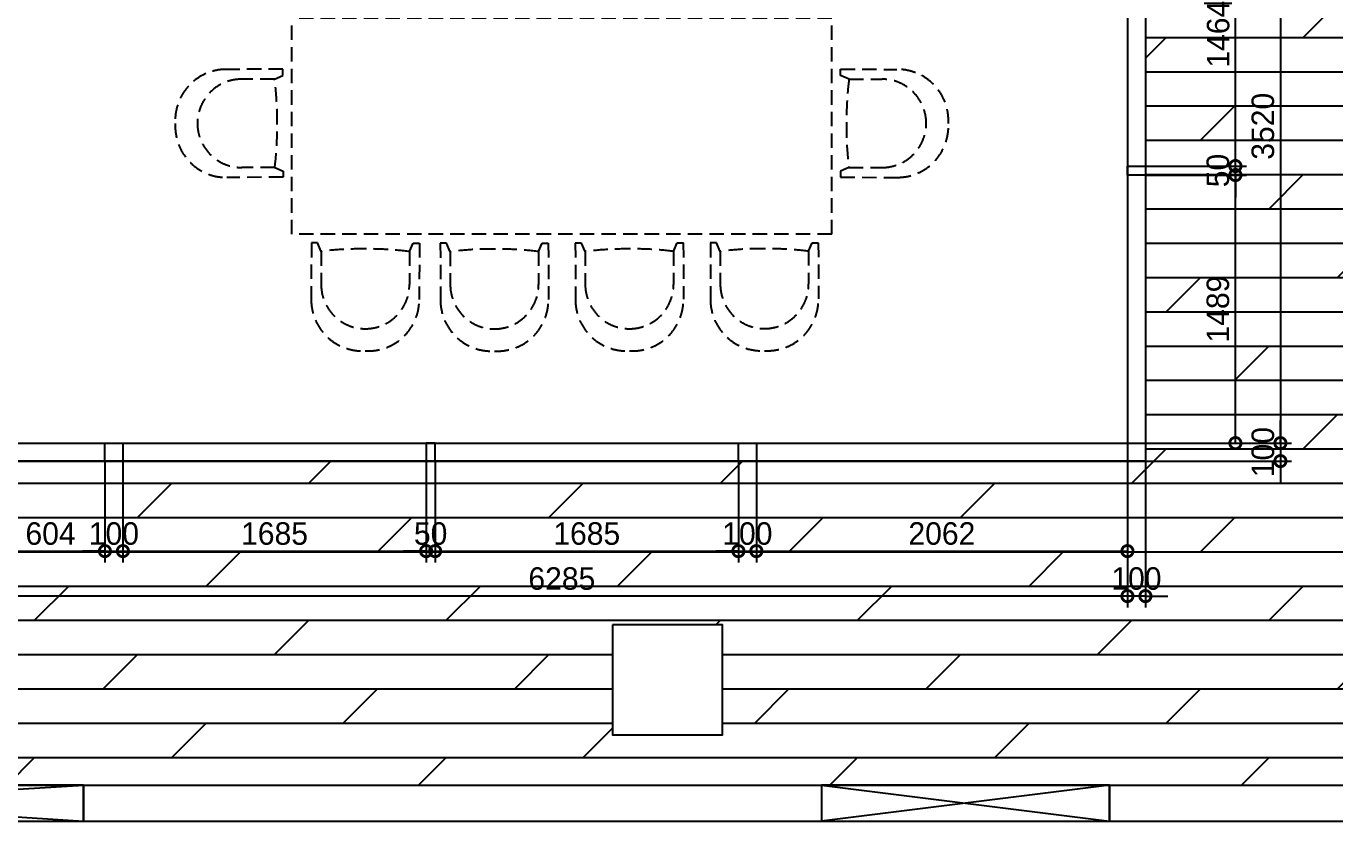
# Model space of a CAD drawing. Header units: millimetres. Extents: x 208943 to 287447, y 51026 to 80481.
# Drawn here: x 229125 to 236395, y 56502 to 61023 of the extents above; entities that cross this region are included whole.
import ezdxf

# ---------------------------------------------------------------- set-up
doc = ezdxf.new("R2010")
doc.units = ezdxf.units.MM
doc.header["$LTSCALE"] = 100
doc.header["$PDMODE"] = 3
doc.linetypes.add('DH-HID2', pattern=[1.2, 0.8, -0.4])
doc.layers.get('DEFPOINTS').update_dxf_attribs({"color": 248})
for name, color, linetype in [('07-DIM WAL', 5, 'Continuous'), ('2CONTINUOUS', 2, 'Continuous'), ('C-WIN', 4, 'Continuous'), ('E-HAT', 251, 'Continuous'), ('FU-FURM', 251, 'DH-HID2')]:
    doc.layers.add(name, color=color, linetype=linetype)
doc.styles.add('HY울릉도L', font='Expo M.ttf')
doc.styles.add('YOURNAME', font='HY울릉도M.TTF')
doc.dimstyles.new('50', dxfattribs={"dimscale": 50, "dimtxt": 2.5, "dimasz": 2.5, "dimexe": 1.25, "dimexo": 2, "dimtad": 1, "dimdec": 0, "dimtxsty": 'HY울릉도L', "dimblk": 'DOTSMALL', "dimcen": 2.5, "dimclrd": 1, "dimclre": 1, "dimclrt": 7, "dimadec": 0, "dimazin": 0, "dimtfac": 1, "dimtdec": 0, "dimtix": 1, "dimtmove": 0, "dimatfit": 3, "dimldrblk": 'DOTSMALL', "dimfxl": 0, "dimarcsym": 0})
doc.dimstyles.new('YOURNAME-100', dxfattribs={"dimscale": 100, "dimtxt": 1.8, "dimasz": 0.9, "dimexe": 1, "dimexo": 3, "dimgap": 0.7, "dimtad": 1, "dimdec": 0, "dimzin": 0, "dimdsep": 46, "dimtxsty": 'YOURNAME', "dimblk": 'ARCHTICK', "dimcen": 0, "dimclrd": 1, "dimclre": 1, "dimclrt": 7, "dimadec": 0, "dimazin": 0, "dimtfac": 1, "dimtdec": 0, "dimtix": 1, "dimtmove": 2, "dimatfit": 3, "dimldrblk": 'ARCHTICK', "dimfxl": 0, "dimtolj": 1, "dimtzin": 0, "dimarcsym": 0})

# ---------------------------------------------------------------- blocks, each defined once
blk = doc.blocks.new('wjscpvudaus')
for p, q in [((226242.9, 56606.3), (229442.9, 56806.3)), ((226242.9, 56806.3), (229442.9, 56606.3)), ((235142.9, 56806.3), (233542.9, 56606.3)), ((233542.9, 56806.3), (235142.9, 56606.3))]:
    blk.add_line(p, q)
for points in [[(229442.9, 56806.3), (226242.9, 56806.3), (226242.9, 56606.3), (229442.9, 56606.3)], [(233542.9, 56606.3), (235142.9, 56606.3), (235142.9, 56806.3), (233542.9, 56806.3)]]:
    blk.add_lwpolyline(points, close=True)
at = {"layer": '2CONTINUOUS'}
for p, q in [((229442.9, 56806.3), (233542.9, 56806.3)), ((229442.9, 56806.3), (229442.9, 56606.3)), ((233542.9, 56806.3), (233542.9, 56606.3)), ((235142.9, 56806.3), (237942.9, 56806.3)), ((235142.9, 56806.3), (235142.9, 56606.3)), ((229442.9, 56606.3), (233542.9, 56606.3)), ((235142.9, 56606.3), (238342.9, 56606.3))]:
    blk.add_line(p, q, dxfattribs=at)
blk.add_lwpolyline([(232382.9, 57696.3), (232382.9, 57086.3), (232992.9, 57086.3), (232992.9, 57696.3)], close=True, dxfattribs=at)
blk = doc.blocks.new('_DOTSMALL')
at = {"color": 0, "linetype": 'ByBlock', "const_width": 0.5}
blk.add_lwpolyline([(-0.0625, 0, 1), (0.0625, 0, 1)], format="xyb", close=True, dxfattribs=at)
blk = doc.blocks.new('*D218')
at = {"layer": '07-DIM WAL', "color": 1, "lineweight": -2}
for p, q in [((235342.9, 62226.3), (236155.4, 62226.3)), ((236092.9, 62226.3), (236092.9, 58706.3)), ((235342.9, 58706.3), (236155.4, 58706.3))]:
    blk.add_line(p, q, dxfattribs=at)
at = {"layer": 'DEFPOINTS', "color": 0}
for p in [(235242.9, 62226.3), (235242.9, 58706.3), (236092.9, 58706.3)]:
    blk.add_point(p, dxfattribs=at)
at = {"layer": '07-DIM WAL', "color": 1, "lineweight": -2, "xscale": 125, "yscale": 125, "zscale": 125}
for p, rotation in [((236092.9, 62226.3), 90), ((236092.9, 58706.3), 270)]:
    blk.add_blockref('_DOTSMALL', p, dxfattribs=dict(at, rotation=rotation))
at = {"layer": '07-DIM WAL', "color": 7, "insert": (235995.9, 60466.3), "char_height": 125, "attachment_point": 5, "rotation": 90, "style": 'HY울릉도L'}
blk.add_mtext('3520', dxfattribs=at)
blk = doc.blocks.new('*D219')
at = {"layer": '07-DIM WAL', "color": 1, "lineweight": -2}
for p, q in [((236092.9, 58706.3), (236092.9, 58831.3)), ((235342.9, 58706.3), (236155.4, 58706.3)), ((236092.9, 58706.3), (236092.9, 58606.3)), ((235342.9, 58606.3), (236155.4, 58606.3)), ((236092.9, 58606.3), (236092.9, 58481.3))]:
    blk.add_line(p, q, dxfattribs=at)
at = {"layer": 'DEFPOINTS', "color": 0}
for p in [(235242.9, 58706.3), (235242.9, 58606.3), (236092.9, 58606.3)]:
    blk.add_point(p, dxfattribs=at)
at = {"layer": '07-DIM WAL', "color": 1, "lineweight": -2, "xscale": 125, "yscale": 125, "zscale": 125}
for p, rotation in [((236092.9, 58706.3), 270), ((236092.9, 58606.3), 90)]:
    blk.add_blockref('_DOTSMALL', p, dxfattribs=dict(at, rotation=rotation))
at = {"layer": '07-DIM WAL', "color": 7, "insert": (235996, 58656.3), "char_height": 125, "attachment_point": 5, "rotation": 90, "style": 'HY울릉도L'}
blk.add_mtext('100', dxfattribs=at)
blk = doc.blocks.new('*D220')
at = {"layer": '07-DIM WAL', "color": 1, "lineweight": -2}
for p, q in [((235342.9, 60195.5), (235905.4, 60195.5)), ((235842.9, 58706.3), (235842.9, 60195.5)), ((235342.9, 58706.3), (235905.4, 58706.3))]:
    blk.add_line(p, q, dxfattribs=at)
at = {"layer": 'DEFPOINTS', "color": 0}
for p in [(235242.9, 60195.5), (235842.9, 60195.5), (235242.9, 58706.3)]:
    blk.add_point(p, dxfattribs=at)
at = {"layer": '07-DIM WAL', "color": 1, "lineweight": -2, "xscale": 125, "yscale": 125, "zscale": 125}
for p, rotation in [((235842.9, 60195.5), 90), ((235842.9, 58706.3), 270)]:
    blk.add_blockref('_DOTSMALL', p, dxfattribs=dict(at, rotation=rotation))
at = {"layer": '07-DIM WAL', "color": 7, "insert": (235746, 59450.9), "char_height": 125, "attachment_point": 5, "rotation": 90, "style": 'HY울릉도L'}
blk.add_mtext('1489', dxfattribs=at)
blk = doc.blocks.new('*D221')
at = {"layer": '07-DIM WAL', "color": 1, "lineweight": -2}
for p, q in [((235842.9, 60245.5), (235842.9, 60370.5)), ((235342.9, 60245.5), (235905.4, 60245.5)), ((235842.9, 60195.5), (235842.9, 60245.5)), ((235342.9, 60195.5), (235905.4, 60195.5)), ((235842.9, 60195.5), (235842.9, 60070.5))]:
    blk.add_line(p, q, dxfattribs=at)
at = {"layer": 'DEFPOINTS', "color": 0}
for p in [(235242.9, 60245.5), (235842.9, 60245.5), (235242.9, 60195.5)]:
    blk.add_point(p, dxfattribs=at)
at = {"layer": '07-DIM WAL', "color": 1, "lineweight": -2, "xscale": 125, "yscale": 125, "zscale": 125}
for p, rotation in [((235842.9, 60245.5), 270), ((235842.9, 60195.5), 90)]:
    blk.add_blockref('_DOTSMALL', p, dxfattribs=dict(at, rotation=rotation))
at = {"layer": '07-DIM WAL', "color": 7, "insert": (235746, 60220.5), "char_height": 125, "attachment_point": 5, "rotation": 90, "style": 'HY울릉도L'}
blk.add_mtext('50', dxfattribs=at)
blk = doc.blocks.new('*D222')
at = {"layer": '07-DIM WAL', "color": 1, "lineweight": -2}
for p, q in [((235342.9, 61709.8), (235905.4, 61709.8)), ((235842.9, 60245.5), (235842.9, 61709.8)), ((235342.9, 60245.5), (235905.4, 60245.5))]:
    blk.add_line(p, q, dxfattribs=at)
at = {"layer": 'DEFPOINTS', "color": 0}
for p in [(235242.9, 61709.8), (235842.9, 61709.8), (235242.9, 60245.5)]:
    blk.add_point(p, dxfattribs=at)
at = {"layer": '07-DIM WAL', "color": 1, "lineweight": -2, "xscale": 125, "yscale": 125, "zscale": 125}
for p, rotation in [((235842.9, 61709.8), 90), ((235842.9, 60245.5), 270)]:
    blk.add_blockref('_DOTSMALL', p, dxfattribs=dict(at, rotation=rotation))
at = {"layer": '07-DIM WAL', "color": 7, "insert": (235747.6, 60977.7), "char_height": 125, "attachment_point": 5, "rotation": 90, "style": 'HY울릉도L'}
blk.add_mtext('1464', dxfattribs=at)
blk = doc.blocks.new('*D225')
at = {"layer": '07-DIM WAL', "color": 1, "lineweight": -2}
for p, q in [((235242.9, 58606.3), (235242.9, 57793.8)), ((235342.9, 58606.3), (235342.9, 57793.8)), ((235242.9, 57856.3), (235117.9, 57856.3)), ((235342.9, 57856.3), (235242.9, 57856.3)), ((235342.9, 57856.3), (235467.9, 57856.3))]:
    blk.add_line(p, q, dxfattribs=at)
at = {"layer": 'DEFPOINTS', "color": 0}
for p in [(235242.9, 58706.3), (235342.9, 58706.3), (235242.9, 57856.3)]:
    blk.add_point(p, dxfattribs=at)
at = {"layer": '07-DIM WAL', "color": 1, "lineweight": -2, "xscale": 125, "yscale": 125, "zscale": 125}
blk.add_blockref('_DOTSMALL', (235242.9, 57856.3), dxfattribs=at)
at = {"layer": '07-DIM WAL', "color": 1, "lineweight": -2, "xscale": 125, "yscale": 125, "zscale": 125, "rotation": 180}
blk.add_blockref('_DOTSMALL', (235342.9, 57856.3), dxfattribs=at)
at = {"layer": '07-DIM WAL', "color": 7, "insert": (235292.9, 57953.1), "char_height": 125, "attachment_point": 5, "style": 'HY울릉도L'}
blk.add_mtext('100', dxfattribs=at)
blk = doc.blocks.new('*D226')
at = {"layer": '07-DIM WAL', "color": 1, "lineweight": -2}
for p, q in [((228958.3, 58606.3), (228958.3, 57793.8)), ((235242.9, 58606.3), (235242.9, 57793.8)), ((235242.9, 57856.3), (228958.3, 57856.3))]:
    blk.add_line(p, q, dxfattribs=at)
at = {"layer": 'DEFPOINTS', "color": 0}
for p in [(228958.3, 58706.3), (235242.9, 58706.3), (228958.3, 57856.3)]:
    blk.add_point(p, dxfattribs=at)
at = {"layer": '07-DIM WAL', "color": 1, "lineweight": -2, "xscale": 125, "yscale": 125, "zscale": 125, "rotation": 180}
blk.add_blockref('_DOTSMALL', (228958.3, 57856.3), dxfattribs=at)
at = {"layer": '07-DIM WAL', "color": 1, "lineweight": -2, "xscale": 125, "yscale": 125, "zscale": 125}
blk.add_blockref('_DOTSMALL', (235242.9, 57856.3), dxfattribs=at)
at = {"layer": '07-DIM WAL', "color": 7, "insert": (232100.6, 57953.1), "char_height": 125, "attachment_point": 5, "style": 'HY울릉도L'}
blk.add_mtext('6285', dxfattribs=at)
blk = doc.blocks.new('*D240')
at = {"layer": '07-DIM WAL', "color": 1, "lineweight": -2}
for p, q in [((228958.3, 58606.3), (228958.3, 58043.8)), ((229562.1, 58606.3), (229562.1, 58043.8)), ((228958.3, 58106.3), (229562.1, 58106.3))]:
    blk.add_line(p, q, dxfattribs=at)
at = {"layer": 'DEFPOINTS', "color": 0}
for p in [(228958.3, 58706.3), (229562.1, 58706.3), (229562.1, 58106.3)]:
    blk.add_point(p, dxfattribs=at)
at = {"layer": '07-DIM WAL', "color": 1, "lineweight": -2, "xscale": 125, "yscale": 125, "zscale": 125, "rotation": 180}
blk.add_blockref('_DOTSMALL', (228958.3, 58106.3), dxfattribs=at)
at = {"layer": '07-DIM WAL', "color": 1, "lineweight": -2, "xscale": 125, "yscale": 125, "zscale": 125}
blk.add_blockref('_DOTSMALL', (229562.1, 58106.3), dxfattribs=at)
at = {"layer": '07-DIM WAL', "color": 7, "insert": (229260.2, 58203.1), "char_height": 125, "attachment_point": 5, "style": 'HY울릉도L'}
blk.add_mtext('604', dxfattribs=at)
blk = doc.blocks.new('*D241')
at = {"layer": '07-DIM WAL', "color": 1, "lineweight": -2}
for p, q in [((229562.1, 58606.3), (229562.1, 58043.8)), ((229662.1, 58606.3), (229662.1, 58043.8)), ((229562.1, 58106.3), (229437.1, 58106.3)), ((229562.1, 58106.3), (229662.1, 58106.3)), ((229662.1, 58106.3), (229787.1, 58106.3))]:
    blk.add_line(p, q, dxfattribs=at)
at = {"layer": 'DEFPOINTS', "color": 0}
for p in [(229562.1, 58706.3), (229662.1, 58706.3), (229662.1, 58106.3)]:
    blk.add_point(p, dxfattribs=at)
at = {"layer": '07-DIM WAL', "color": 1, "lineweight": -2, "xscale": 125, "yscale": 125, "zscale": 125}
blk.add_blockref('_DOTSMALL', (229562.1, 58106.3), dxfattribs=at)
at = {"layer": '07-DIM WAL', "color": 1, "lineweight": -2, "xscale": 125, "yscale": 125, "zscale": 125, "rotation": 180}
blk.add_blockref('_DOTSMALL', (229662.1, 58106.3), dxfattribs=at)
at = {"layer": '07-DIM WAL', "color": 7, "insert": (229612.1, 58203.1), "char_height": 125, "attachment_point": 5, "style": 'HY울릉도L'}
blk.add_mtext('100', dxfattribs=at)
blk = doc.blocks.new('*D243')
at = {"layer": '07-DIM WAL', "color": 1, "lineweight": -2}
for p, q in [((233081.4, 58606.3), (233081.4, 58043.8)), ((233181.4, 58606.3), (233181.4, 58043.8)), ((233081.4, 58106.3), (232956.4, 58106.3)), ((233081.4, 58106.3), (233181.4, 58106.3)), ((233181.4, 58106.3), (233306.4, 58106.3))]:
    blk.add_line(p, q, dxfattribs=at)
at = {"layer": 'DEFPOINTS', "color": 0}
for p in [(233081.4, 58706.3), (233181.4, 58706.3), (233181.4, 58106.3)]:
    blk.add_point(p, dxfattribs=at)
at = {"layer": '07-DIM WAL', "color": 1, "lineweight": -2, "xscale": 125, "yscale": 125, "zscale": 125}
blk.add_blockref('_DOTSMALL', (233081.4, 58106.3), dxfattribs=at)
at = {"layer": '07-DIM WAL', "color": 1, "lineweight": -2, "xscale": 125, "yscale": 125, "zscale": 125, "rotation": 180}
blk.add_blockref('_DOTSMALL', (233181.4, 58106.3), dxfattribs=at)
at = {"layer": '07-DIM WAL', "color": 7, "insert": (233131.4, 58203.1), "char_height": 125, "attachment_point": 5, "style": 'HY울릉도L'}
blk.add_mtext('100', dxfattribs=at)
blk = doc.blocks.new('*D244')
at = {"layer": '07-DIM WAL', "color": 1, "lineweight": -2}
for p, q in [((233181.4, 58606.3), (233181.4, 58043.8)), ((235242.9, 58606.3), (235242.9, 58043.8)), ((233181.4, 58106.3), (235242.9, 58106.3))]:
    blk.add_line(p, q, dxfattribs=at)
at = {"layer": 'DEFPOINTS', "color": 0}
for p in [(233181.4, 58706.3), (235242.9, 58706.3), (235242.9, 58106.3)]:
    blk.add_point(p, dxfattribs=at)
at = {"layer": '07-DIM WAL', "color": 1, "lineweight": -2, "xscale": 125, "yscale": 125, "zscale": 125, "rotation": 180}
blk.add_blockref('_DOTSMALL', (233181.4, 58106.3), dxfattribs=at)
at = {"layer": '07-DIM WAL', "color": 1, "lineweight": -2, "xscale": 125, "yscale": 125, "zscale": 125}
blk.add_blockref('_DOTSMALL', (235242.9, 58106.3), dxfattribs=at)
at = {"layer": '07-DIM WAL', "color": 7, "insert": (234212.1, 58203.3), "char_height": 125, "attachment_point": 5, "style": 'HY울릉도L'}
blk.add_mtext('2062', dxfattribs=at)
blk = doc.blocks.new('*D289')
at = {"layer": '07-DIM WAL', "color": 1, "lineweight": -2}
for p, q in [((229662.1, 58606.3), (229662.1, 58043.8)), ((231346.8, 58606.3), (231346.8, 58043.8)), ((229662.1, 58106.3), (231346.8, 58106.3))]:
    blk.add_line(p, q, dxfattribs=at)
at = {"layer": 'DEFPOINTS', "color": 0}
for p in [(229662.1, 58706.3), (231346.8, 58706.3), (231346.8, 58106.3)]:
    blk.add_point(p, dxfattribs=at)
at = {"layer": '07-DIM WAL', "color": 1, "lineweight": -2, "xscale": 125, "yscale": 125, "zscale": 125, "rotation": 180}
blk.add_blockref('_DOTSMALL', (229662.1, 58106.3), dxfattribs=at)
at = {"layer": '07-DIM WAL', "color": 1, "lineweight": -2, "xscale": 125, "yscale": 125, "zscale": 125}
blk.add_blockref('_DOTSMALL', (231346.8, 58106.3), dxfattribs=at)
at = {"layer": '07-DIM WAL', "color": 7, "insert": (230504.5, 58203.1), "char_height": 125, "attachment_point": 5, "style": 'HY울릉도L'}
blk.add_mtext('1685', dxfattribs=at)
blk = doc.blocks.new('*D290')
at = {"layer": '07-DIM WAL', "color": 1, "lineweight": -2}
for p, q in [((231346.8, 58606.3), (231346.8, 58043.8)), ((231396.8, 58606.3), (231396.8, 58043.8)), ((231346.8, 58106.3), (231221.8, 58106.3)), ((231346.8, 58106.3), (231396.8, 58106.3)), ((231396.8, 58106.3), (231521.8, 58106.3))]:
    blk.add_line(p, q, dxfattribs=at)
at = {"layer": 'DEFPOINTS', "color": 0}
for p in [(231346.8, 58706.3), (231396.8, 58706.3), (231396.8, 58106.3)]:
    blk.add_point(p, dxfattribs=at)
at = {"layer": '07-DIM WAL', "color": 1, "lineweight": -2, "xscale": 125, "yscale": 125, "zscale": 125}
blk.add_blockref('_DOTSMALL', (231346.8, 58106.3), dxfattribs=at)
at = {"layer": '07-DIM WAL', "color": 1, "lineweight": -2, "xscale": 125, "yscale": 125, "zscale": 125, "rotation": 180}
blk.add_blockref('_DOTSMALL', (231396.8, 58106.3), dxfattribs=at)
at = {"layer": '07-DIM WAL', "color": 7, "insert": (231371.8, 58203.1), "char_height": 125, "attachment_point": 5, "style": 'HY울릉도L'}
blk.add_mtext('50', dxfattribs=at)
blk = doc.blocks.new('*D291')
at = {"layer": '07-DIM WAL', "color": 1, "lineweight": -2}
for p, q in [((231396.8, 58606.3), (231396.8, 58043.8)), ((233081.4, 58606.3), (233081.4, 58043.8)), ((231396.8, 58106.3), (233081.4, 58106.3))]:
    blk.add_line(p, q, dxfattribs=at)
at = {"layer": 'DEFPOINTS', "color": 0}
for p in [(231396.8, 58706.3), (233081.4, 58706.3), (233081.4, 58106.3)]:
    blk.add_point(p, dxfattribs=at)
at = {"layer": '07-DIM WAL', "color": 1, "lineweight": -2, "xscale": 125, "yscale": 125, "zscale": 125, "rotation": 180}
blk.add_blockref('_DOTSMALL', (231396.8, 58106.3), dxfattribs=at)
at = {"layer": '07-DIM WAL', "color": 1, "lineweight": -2, "xscale": 125, "yscale": 125, "zscale": 125}
blk.add_blockref('_DOTSMALL', (233081.4, 58106.3), dxfattribs=at)
at = {"layer": '07-DIM WAL', "color": 7, "insert": (232239.1, 58203.1), "char_height": 125, "attachment_point": 5, "style": 'HY울릉도L'}
blk.add_mtext('1685', dxfattribs=at)
blk = doc.blocks.new('F-513')
at = {"layer": 'FU-FURM'}
for p, q in [((108.6, 648.1), (107.8, 960.4)), ((708.6, 649.1), (708, 961.4)), ((825, 650), (825.5, 962.3)), ((1425, 649), (1425.8, 961.3)), ((1575, 649.1), (1575.6, 961.4)), ((2175, 648.1), (2175.8, 960.4)), ((2325.1, 648.2), (2325.6, 960.4)), ((2925.1, 647.2), (2925.9, 959.4)), ((163.2, 695), (162.8, 878.6)), ((653.8, 695.9), (653.5, 879.5)), ((879.7, 696.8), (880.1, 880.4)), ((1370.4, 695.9), (1370.7, 879.5)), ((1629.8, 695.9), (1630.1, 879.5)), ((2120.4, 695), (2120.8, 878.6)), ((2379.9, 694.9), (2380.2, 878.5)), ((2870.5, 694.1), (2870.8, 877.7)), ((163.2, 695), (142.3, 648.1)), ((653.8, 695.8), (674.9, 649.1)), ((879.8, 696.7), (858.7, 650)), ((1370.4, 695.9), (1391.3, 649.1)), ((1629.9, 695.8), (1608.7, 649.1)), ((2120.4, 695), (2141.3, 648.1)), ((2379.9, 694.8), (2358.8, 648.1)), ((2870.5, 694.1), (2891.4, 647.2)), ((3000, 600), (0, 600)), ((0, -600), (0, 600)), ((142.3, 648.1), (108.5, 648.1)), ((674.9, 649.1), (708.6, 649.1)), ((858.7, 650), (824.9, 650)), ((1391.3, 649.1), (1425, 649.1)), ((1608.7, 649.1), (1575, 649.1)), ((2141.3, 648.1), (2175.1, 648.1)), ((2358.8, 648.1), (2325, 648.1)), ((2891.4, 647.2), (2925.1, 647.2)), ((3000, -600), (3000, 600)), ((-49.1, 316.8), (-361.4, 316.3)), ((-49.1, 283.1), (-49.1, 316.9)), ((3049.1, 283.1), (3049.1, 316.9)), ((3049.1, 316.8), (3361.4, 316.3)), ((-95.9, 262.1), (-279.5, 261.7)), ((-95.8, 262), (-49.1, 283.1)), ((3095.8, 262), (3049.1, 283.1)), ((3095.9, 262.1), (3279.5, 261.7)), ((-48.1, -283.2), (-360.4, -284)), ((-95, -228.6), (-278.6, -228.9)), ((-95, -228.6), (-48.1, -249.5)), ((-48.1, -249.5), (-48.1, -283.2)), ((3095, -228.6), (3048.1, -249.5)), ((3048.1, -249.5), (3048.1, -283.2)), ((3048.1, -283.2), (3360.4, -284)), ((3095, -228.6), (3278.6, -228.9)), ((3000, -600), (0, -600)), ((108.6, -648.1), (107.8, -960.4)), ((142.3, -648.1), (108.5, -648.1)), ((163.2, -695), (142.3, -648.1)), ((653.8, -695.8), (674.9, -649.1)), ((674.9, -649.1), (708.6, -649.1)), ((708.6, -649.1), (708, -961.4)), ((858.7, -650), (824.9, -650)), ((825, -650), (825.5, -962.3)), ((879.8, -696.7), (858.7, -650)), ((1370.4, -695.9), (1391.3, -649.1)), ((1391.3, -649.1), (1425, -649.1)), ((1425, -649), (1425.8, -961.3)), ((1608.7, -649.1), (1575, -649.1)), ((1575, -649.1), (1575.6, -961.4)), ((1629.9, -695.8), (1608.7, -649.1)), ((2120.4, -695), (2141.3, -648.1)), ((2141.3, -648.1), (2175.1, -648.1)), ((2175, -648.1), (2175.8, -960.4)), ((2358.8, -648.1), (2325, -648.1)), ((2325.1, -648.2), (2325.6, -960.4)), ((2379.9, -694.8), (2358.8, -648.1)), ((2870.5, -694.1), (2891.4, -647.2)), ((2891.4, -647.2), (2925.1, -647.2)), ((2925.1, -647.2), (2925.9, -959.4)), ((163.2, -695), (162.8, -878.6)), ((653.8, -695.9), (653.5, -879.5)), ((879.7, -696.8), (880.1, -880.4)), ((1370.4, -695.9), (1370.7, -879.5)), ((1629.8, -695.9), (1630.1, -879.5)), ((2120.4, -695), (2120.8, -878.6)), ((2379.9, -694.9), (2380.2, -878.5)), ((2870.5, -694.1), (2870.8, -877.7))]:
    blk.add_line(p, q, dxfattribs=at)
for centre, radius, start, end in [((391.7, 963.9), 284, 86.79404, 180.71913), ((424.1, 964), 284, 359.47113, 93.31572), ((1109.5, 964.9), 284, 86.68428, 180.52887), ((1141.8, 964.9), 284, 359.28087, 93.20596), ((1859.5, 964), 284, 86.68428, 180.52887), ((1891.9, 963.9), 284, 359.28087, 93.20596), ((2609.6, 963), 284, 86.68428, 180.52887), ((2641.9, 963), 284, 359.28087, 93.20596), ((408.6, 879), 245.8, 89.85113, 180.09513), ((407.7, 879), 245.8, 0.09513, 90.33913), ((1125.9, 880), 245.8, 89.66087, 179.90487), ((1125, 880), 245.8, 359.90487, 90.14887), ((1875.9, 879), 245.8, 89.66087, 179.90487), ((1875, 879), 245.8, 359.90487, 90.14887), ((2626, 878.1), 245.8, 89.66087, 179.90487), ((2625.1, 878.1), 245.8, 359.90487, 90.14887), ((383.1, 2450.3), 1769.1, 262.85733, 270.82123), ((428, 2450.5), 1769.1, 269.36903, 277.33293), ((1105.5, 2451.4), 1769.1, 262.66707, 270.63097), ((1150.4, 2451.3), 1769.1, 269.17877, 277.14267), ((1855.6, 2450.5), 1769.1, 262.66707, 270.63097), ((1900.5, 2450.3), 1769.1, 269.17877, 277.14267), ((2605.7, 2449.5), 1769.1, 262.66707, 270.63097), ((2650.5, 2449.4), 1769.1, 269.17877, 277.14267), ((-364, 32.3), 284, 89.47113, 183.31572), ((3364, 32.3), 284, 356.68428, 90.52887), ((-279, 15.9), 245.8, 90.09513, 180.33913), ((-1850.5, 36.3), 1769.1, 359.36903, 7.33293), ((4850.5, 36.3), 1769.1, 172.66707, 180.63097), ((3279, 15.9), 245.8, 359.66087, 89.90487), ((-363.9, 0), 284, 176.79404, 270.71913), ((-279, 16.9), 245.8, 179.85113, 270.09513), ((-1850.3, -8.6), 1769.1, 352.85733, 0.82123), ((4850.3, -8.6), 1769.1, 179.17877, 187.14267), ((3279, 16.9), 245.8, 269.90487, 0.14887), ((3363.9, 0), 284, 269.28087, 3.20596), ((383.1, -2450.3), 1769.1, 89.17877, 97.14267), ((428, -2450.5), 1769.1, 82.66707, 90.63097), ((1105.5, -2451.4), 1769.1, 89.36903, 97.33293), ((1150.4, -2451.3), 1769.1, 82.85733, 90.82123), ((1855.6, -2450.5), 1769.1, 89.36903, 97.33293), ((1900.5, -2450.3), 1769.1, 82.85733, 90.82123), ((2605.7, -2449.5), 1769.1, 89.36903, 97.33293), ((2650.5, -2449.4), 1769.1, 82.85733, 90.82123), ((408.6, -879), 245.8, 179.90487, 270.14887), ((407.7, -879), 245.8, 269.66087, 359.90487), ((1125.9, -880), 245.8, 180.09513, 270.33913), ((1125, -880), 245.8, 269.85113, 0.09513), ((1875.9, -879), 245.8, 180.09513, 270.33913), ((1875, -879), 245.8, 269.85113, 0.09513), ((2626, -878.1), 245.8, 180.09513, 270.33913), ((2625.1, -878.1), 245.8, 269.85113, 0.09513), ((391.7, -963.9), 284, 179.28087, 273.20596), ((424.1, -964), 284, 266.68428, 0.52887), ((1109.5, -964.9), 284, 179.47113, 273.31572), ((1141.8, -964.9), 284, 266.79404, 0.71913), ((1859.5, -964), 284, 179.47113, 273.31572), ((1891.9, -963.9), 284, 266.79404, 0.71913), ((2609.6, -963), 284, 179.47113, 273.31572), ((2641.9, -963), 284, 266.79404, 0.71913)]:
    blk.add_arc(centre, radius, start, end, dxfattribs=at)
blk = doc.blocks.new('_ArchTick')
at = {"color": 0, "linetype": 'ByBlock', "const_width": 0.15}
blk.add_lwpolyline([(-0.5, -0.5), (0.5, 0.5)], dxfattribs=at)
blk = doc.blocks.new('*D342')
at = {"layer": '07-DIM WAL', "color": 1, "lineweight": -2}
for p, q in [((216842.9, 56506.3), (216842.9, 55707.9)), ((237942.9, 56506.3), (237942.9, 55707.9)), ((237942.9, 55807.9), (216842.9, 55807.9))]:
    blk.add_line(p, q, dxfattribs=at)
at = {"layer": 'DEFPOINTS', "color": 0}
for p in [(216842.9, 56806.3), (237942.9, 56806.3), (216842.9, 55807.9)]:
    blk.add_point(p, dxfattribs=at)
at = {"layer": '07-DIM WAL', "color": 1, "lineweight": -2, "xscale": 90, "yscale": 90, "zscale": 90, "rotation": 180}
blk.add_blockref('_ArchTick', (216842.9, 55807.9), dxfattribs=at)
at = {"layer": '07-DIM WAL', "color": 1, "lineweight": -2, "xscale": 90, "yscale": 90, "zscale": 90}
blk.add_blockref('_ArchTick', (237942.9, 55807.9), dxfattribs=at)
at = {"layer": '07-DIM WAL', "color": 7, "insert": (227392.9, 55971.5), "char_height": 180, "attachment_point": 5, "style": 'YOURNAME'}
blk.add_mtext('\\A1;21100', dxfattribs=at)

msp = doc.modelspace()

# ---------------------------------------------------------------- hatches: boundary and pattern name
at = {"layer": 'E-HAT'}
h = msp.add_hatch(dxfattribs=at)
h.set_pattern_fill('DOLMIT', color=256, scale=30)
h.paths.add_polyline_path([(216842.9, 58606.3), (216842.9, 57696.3), (217452.9, 57696.3), (217452.9, 56806.3), (237942.9, 56806.3), (237942.9, 69406.3), (240292.9, 69406.3), (240292.9, 71356.3), (224192.9, 71356.3), (224192.9, 69406.3), (235342.9, 69406.3), (235342.9, 58606.3)])
h.paths.add_polyline_path([(232992.9, 57696.3), (232382.9, 57696.3), (232382.9, 57086.3), (232992.9, 57086.3)], flags=16)
h.paths.add_polyline_path([(223832.9, 57696.3), (224442.9, 57696.3), (224442.9, 57086.3), (223832.9, 57086.3)], flags=16)

# ---------------------------------------------------------------- linework, layer by layer
msp.add_lwpolyline([(216842.9, 58606.3), (216842.9, 57696.3), (217452.9, 57696.3), (217452.9, 56806.3), (237942.9, 56806.3), (237942.9, 69406.3), (240292.9, 69406.3), (240292.9, 71356.3), (224192.9, 71356.3), (224192.9, 69406.3), (235342.9, 69406.3), (235342.9, 58606.3), (216842.9, 58606.3)])
at = {"layer": 'C-WIN'}
for p, q in [((235242.9, 69406.3), (235242.9, 58606.3)), ((235342.9, 69406.3), (235342.9, 58606.3)), ((216842.9, 58706.3), (235342.9, 58706.3)), ((216842.9, 58606.3), (235342.9, 58606.3))]:
    msp.add_line(p, q, dxfattribs=at)
for points in [[(235242.9, 60245.5), (235342.9, 60245.5), (235342.9, 60195.5), (235242.9, 60195.5)], [(229562.1, 58706.3), (229662.1, 58706.3), (229662.1, 58606.3), (229562.1, 58606.3)], [(231396.8, 58606.3), (231396.8, 58706.3), (231346.8, 58706.3), (231346.8, 58606.3)], [(233081.4, 58706.3), (233181.4, 58706.3), (233181.4, 58606.3), (233081.4, 58606.3)]]:
    msp.add_lwpolyline(points, close=True, dxfattribs=at)

# ---------------------------------------------------------------- block references
at = {"layer": '2CONTINUOUS'}
msp.add_blockref('wjscpvudaus', (0, 0), dxfattribs=at)
at = {"layer": 'FU-FURM'}
msp.add_blockref('F-513', (230600.6, 60466.3), dxfattribs=at)

# ---------------------------------------------------------------- dimensions: what is measured, and where the dimension line sits
at = {"layer": '07-DIM WAL'}
for base, p1, p2, picture, middle in [((236092.9, 58706.3), (235242.9, 62226.3), (235242.9, 58706.3), '*D218', (235995.9, 60466.3)), ((235842.9, 60195.5), (235242.9, 58706.3), (235242.9, 60195.5), '*D220', (235746, 59450.9)), ((236092.9, 58606.3), (235242.9, 58706.3), (235242.9, 58606.3), '*D219', (235996, 58656.3))]:
    dim = msp.add_linear_dim(base=base, p1=p1, p2=p2, angle=90, dimstyle='50', dxfattribs=at)
    dim.commit()
    dim.dimension.update_dxf_attribs({"geometry": picture, "text_midpoint": middle})
for base, p1, p2, picture, middle in [((235842.9, 61709.8), (235242.9, 60245.5), (235242.9, 61709.8), '*D222', (235747.6, 60977.7)), ((235842.9, 60245.5), (235242.9, 60195.5), (235242.9, 60245.5), '*D221', (235746, 60220.5))]:
    dim = msp.add_linear_dim(base=base, p1=p1, p2=p2, angle=90, dimstyle='50', override={"dimtmove": 1}, dxfattribs=at)
    dim.commit()
    dim.dimension.update_dxf_attribs({"geometry": picture, "text_midpoint": middle})
for base, p1, p2, dimstyle, picture, middle in [((228958.3, 57856.3), (235242.9, 58706.3), (228958.3, 58706.3), '50', '*D226', (232100.6, 57953.1)), ((231346.8, 58106.3), (229662.1, 58706.3), (231346.8, 58706.3), '50', '*D289', (230504.5, 58203.1)), ((235242.9, 57856.3), (235342.9, 58706.3), (235242.9, 58706.3), '50', '*D225', (235292.9, 57953.1)), ((216842.9, 55807.9), (237942.9, 56806.3), (216842.9, 56806.3), 'YOURNAME-100', '*D342', (227392.9, 55971.5))]:
    dim = msp.add_linear_dim(base=base, p1=p1, p2=p2, dimstyle=dimstyle, dxfattribs=at)
    dim.commit()
    dim.dimension.update_dxf_attribs({"geometry": picture, "text_midpoint": middle})
for base, p1, p2, picture, middle in [((229562.1, 58106.3), (228958.3, 58706.3), (229562.1, 58706.3), '*D240', (229260.2, 58203.1)), ((229662.1, 58106.3), (229562.1, 58706.3), (229662.1, 58706.3), '*D241', (229612.1, 58203.1)), ((231396.8, 58106.3), (231346.8, 58706.3), (231396.8, 58706.3), '*D290', (231371.8, 58203.1)), ((233081.4, 58106.3), (231396.8, 58706.3), (233081.4, 58706.3), '*D291', (232239.1, 58203.1)), ((233181.4, 58106.3), (233081.4, 58706.3), (233181.4, 58706.3), '*D243', (233131.4, 58203.1)), ((235242.9156, 58106.2526), (233181.3771, 58706.2526), (235242.9156, 58706.2526), '*D244', (234212.1464, 58203.2839))]:
    dim = msp.add_linear_dim(base=base, p1=p1, p2=p2, dimstyle='50', override={"dimtmove": 1}, dxfattribs=at)
    dim.commit()
    dim.dimension.update_dxf_attribs({"geometry": picture, "text_midpoint": middle})

doc.saveas('drawing.dxf')
